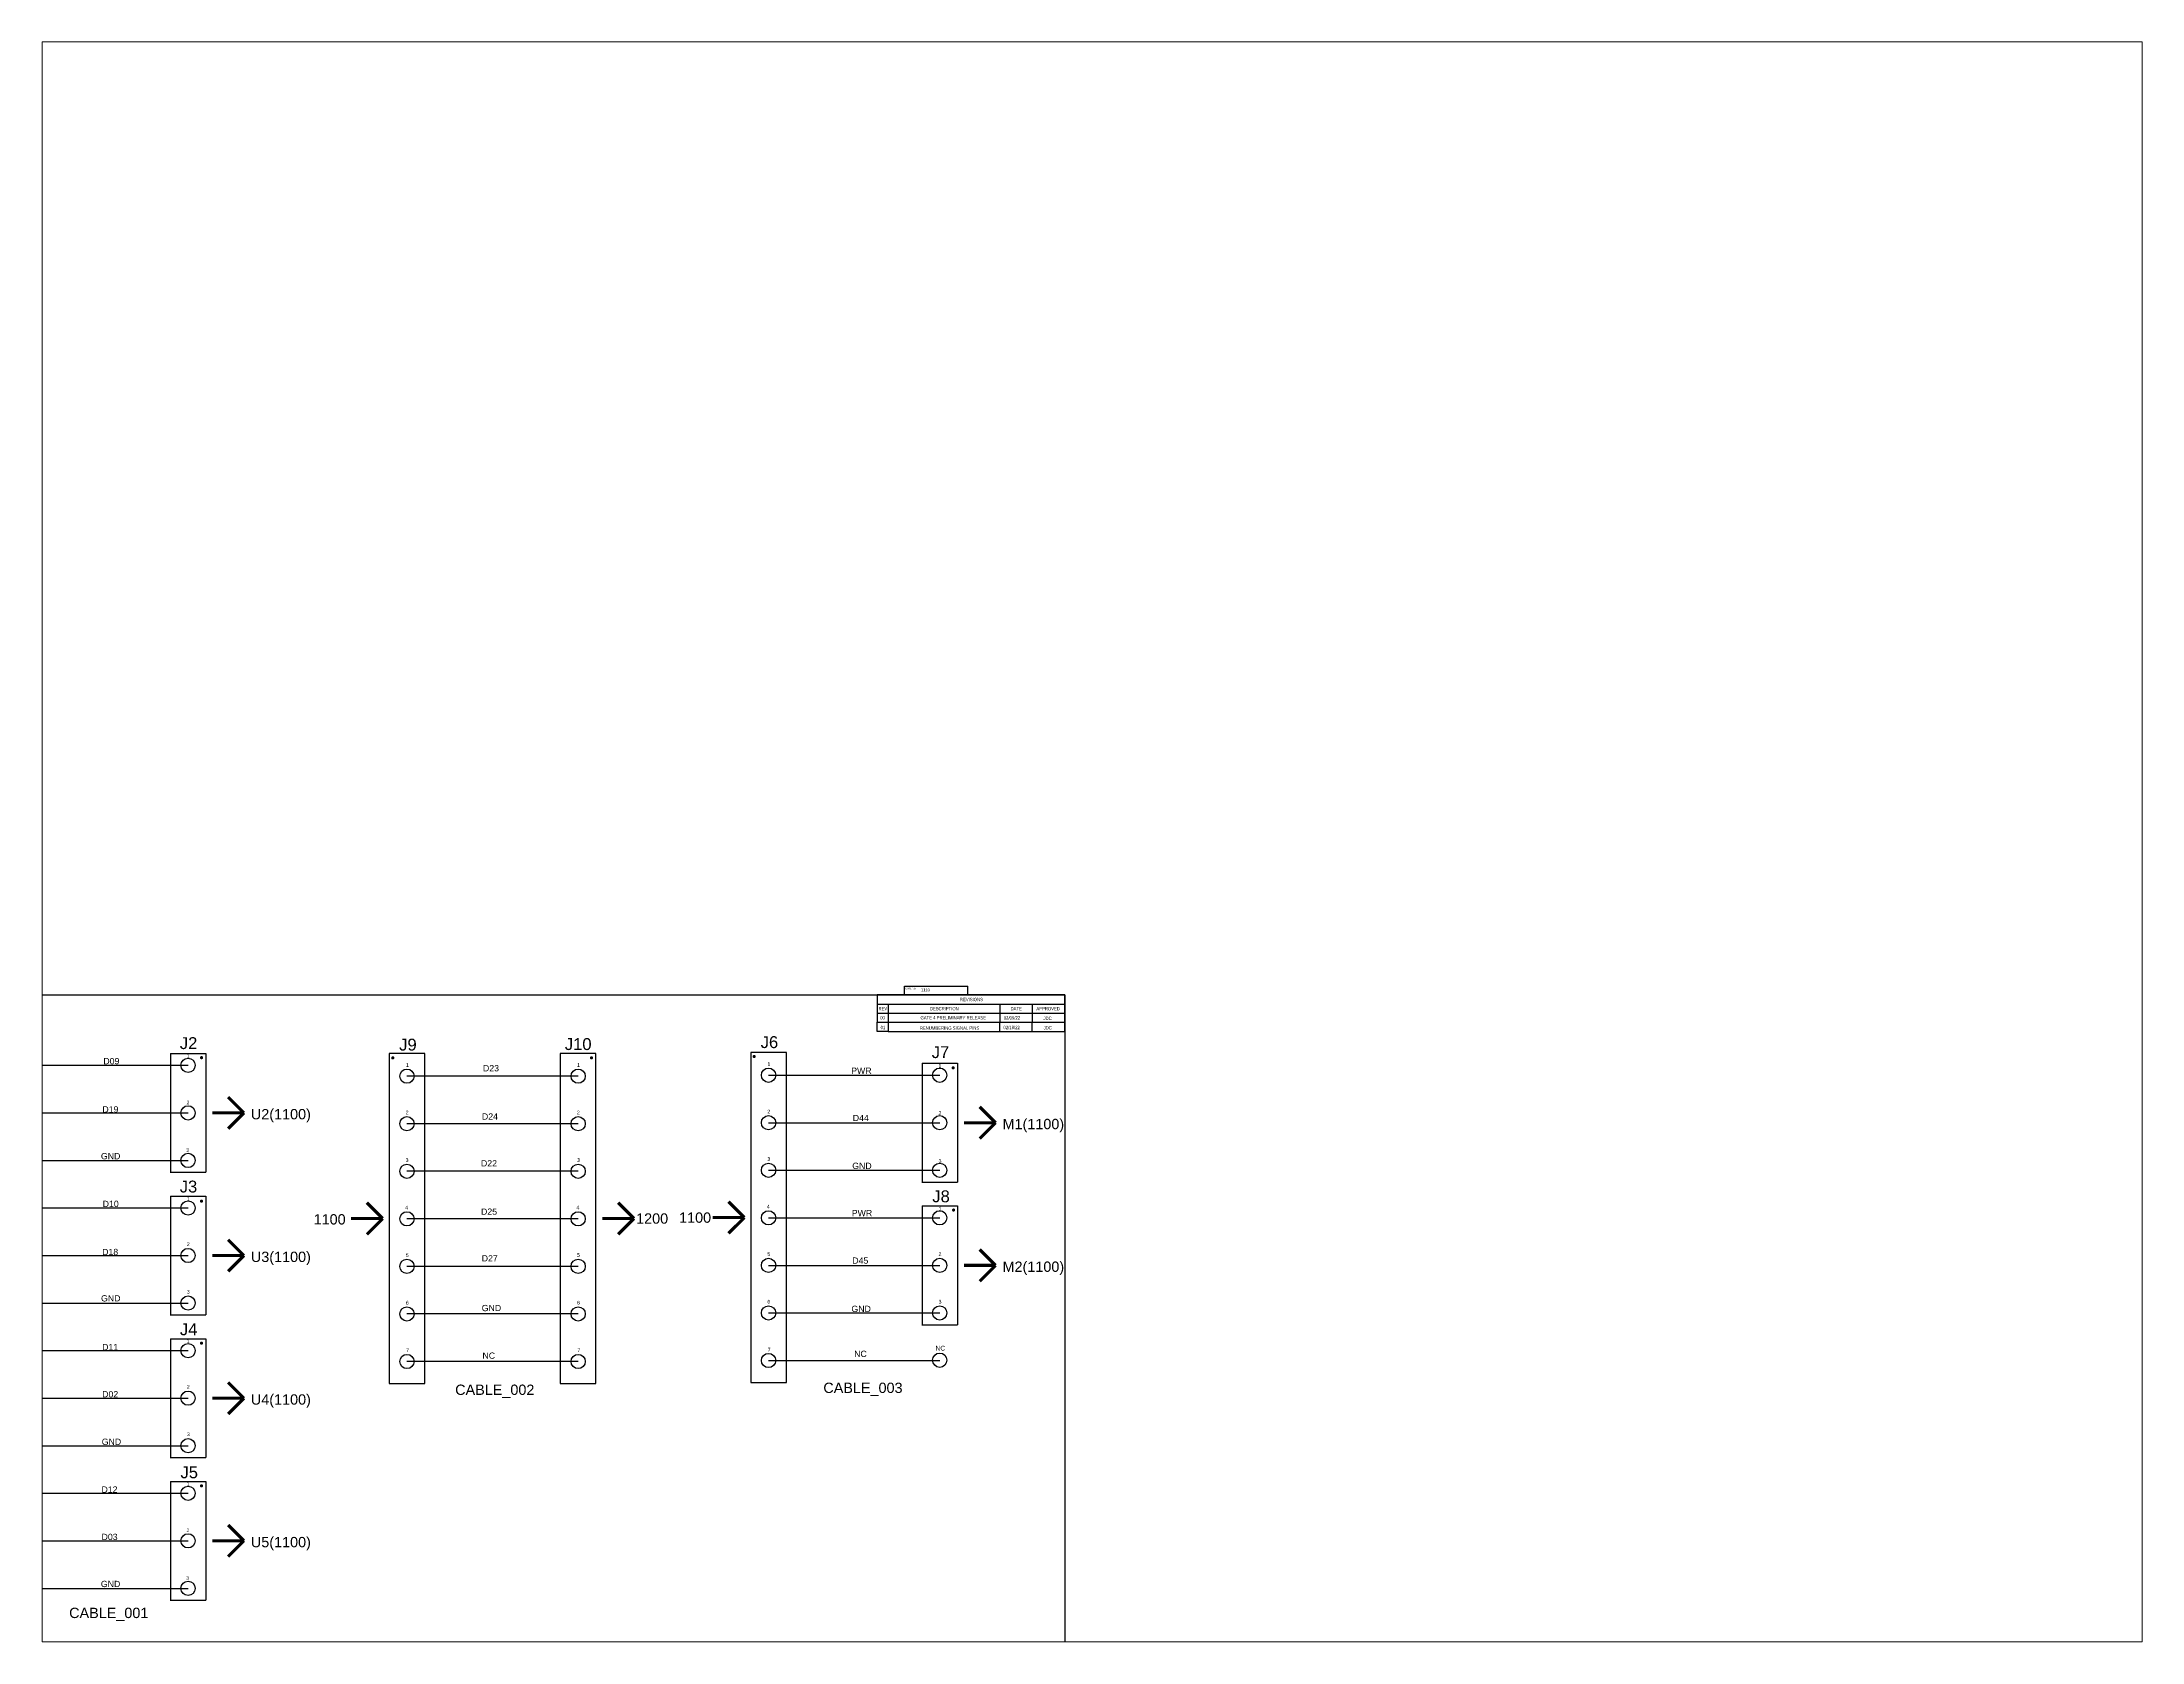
# Paper-space layout 'Layout2' of a CAD drawing. Header units: inches. Extents: x 1.05 to 9.45, y 0.8 to 7.2.
# The model-space entities are those that its viewports show. They can reach past a viewport. Long polylines and large blocks are cut down to what shows.
import ezdxf

# ---------------------------------------------------------------- set-up
doc = ezdxf.new("R2010")
doc.units = ezdxf.units.IN
doc.header["$MEASUREMENT"] = 0
doc.layers.add('dotted', color=255, linetype='Continuous')
doc.layers.add('SLD-0', color=7, linetype='Continuous')
doc.styles.add('SLDTEXTSTYLE0', font='TXT', dxfattribs={"width": 0.75})
doc.styles.get("Standard").update_dxf_attribs({"font": 'arial.ttf'})

# ---------------------------------------------------------------- blocks, each defined once
blk = doc.blocks.new('SW_TABLEANNOTATION_0')
at = {"color": 0, "linetype": 'Continuous', "lineweight": 25}
for p, q in [((0, 0), (0, -0.338)), ((0, 0), (0.4, 0)), ((0, 0), (0, -1.015)), ((6.955, 0), (0, 0)), ((0.4, 0), (4.55, 0)), ((4.55, 0), (5.75, 0)), ((5.75, 0), (6.955, 0)), ((6.955, 0), (6.955, -0.338)), ((6.955, -1.015), (6.955, 0)), ((0, -0.338), (0, -0.677)), ((0, -0.338), (0.4, -0.338)), ((0, -0.677), (0.4, -0.677)), ((0, -0.677), (0, -1.015)), ((0, -0.677), (6.955, -0.677)), ((0.4, -0.338), (0.4, -0.677)), ((0.4, -0.338), (4.55, -0.338)), ((0.4, -0.677), (4.55, -0.677)), ((0.4, -0.677), (0.4, -1.015)), ((4.55, -0.338), (4.55, -0.677)), ((4.55, -0.338), (5.75, -0.338)), ((4.55, -0.677), (5.75, -0.677)), ((4.55, -0.677), (4.55, -1.015)), ((5.75, -0.338), (5.75, -0.677)), ((5.75, -0.338), (6.955, -0.338)), ((5.75, -0.677), (6.955, -0.677)), ((5.75, -0.677), (5.75, -1.015)), ((6.955, -0.338), (6.955, -0.677)), ((6.955, -0.677), (6.955, -1.015)), ((0, -1.015), (0.4, -1.015)), ((0, -1.015), (6.955, -1.015)), ((0.4, -1.015), (4.55, -1.015)), ((0.4, -1.015), (0.4, -1.354)), ((4.55, -1.015), (5.75, -1.015)), ((5.75, -1.015), (6.955, -1.015))]:
    blk.add_line(p, q, dxfattribs=at)
for p, q in [((0, -1.354), (0, -1.015)), ((0.4, -1.354), (0, -1.354)), ((0.4, -1.354), (4.55, -1.354)), ((4.55, -1.354), (4.55, -1.015)), ((4.55, -1.354), (5.75, -1.354)), ((5.75, -1.354), (5.75, -1.015)), ((5.75, -1.354), (6.955, -1.354)), ((6.955, -1.354), (6.955, -1.015))]:
    blk.add_line(p, q)
at = {"color": 0, "linetype": 'Continuous', "lineweight": 18, "char_height": 0.125, "attachment_point": 1, "style": 'SLDTEXTSTYLE0'}
for s, insert in [('REV', (0.046, -0.446)), ('DESCRIPTION', (1.952, -0.446)), ('REVISIONS', (3.069, -0.107)), ('DATE', (4.946, -0.446)), ('APPROVED', (5.904, -0.446)), ('00', (0.108, -0.784)), ('01', (0.125, -1.145))]:
    blk.add_mtext(s, dxfattribs=dict(at, insert=insert))
at = {"color": 0, "linetype": 'Continuous', "lineweight": 18, "char_height": 0.125, "width": 2.42309, "attachment_point": 1, "style": 'SLDTEXTSTYLE0'}
for s, insert in [('RENUMBERING SIGNAL PINS', (1.582, -1.167)), ('GATE 4 PRELIMINARY RELEASE', (1.605, -0.784)), ('02/18/22', (4.682, -1.145)), ('02/09/22', (4.693, -0.788)), ('JDC', (6.167, -0.805)), ('JDC', (6.172, -1.156))]:
    blk.add_mtext(s, dxfattribs=dict(at, insert=insert))

msp = doc.modelspace()

# ---------------------------------------------------------------- linework, layer by layer
for p, q in [((2.5, 32.5), (50.5, 32.5)), ((50.5, 32.5), (50.5, 2.5)), ((7.771, 30.523), (6.291, 30.523)), ((7.771, 30.523), (7.771, 7.261)), ((13.408, 30.073), (14.873, 30.073)), ((13.408, 30.073), (13.408, 25.142)), ((14.873, 30.073), (14.873, 25.142)), ((23.953, 30.073), (22.474, 30.073)), ((22.474, 30.073), (22.474, 16.376)), ((23.953, 16.376), (23.953, 30.073)), ((31.056, 30.073), (29.576, 30.073)), ((29.576, 30.073), (29.576, 16.376)), ((31.056, 16.376), (31.056, 30.073)), ((38.953, 30.114), (37.474, 30.114)), ((37.474, 30.114), (37.474, 16.417)), ((38.953, 16.417), (38.953, 30.114)), ((44.59, 29.664), (46.056, 29.664)), ((44.59, 29.664), (44.59, 24.732)), ((46.056, 29.664), (46.056, 24.732)), ((13.394, 25.142), (14.873, 25.142)), ((44.576, 24.732), (46.056, 24.732)), ((13.408, 24.155), (14.873, 24.155)), ((13.408, 24.155), (13.408, 19.224)), ((14.873, 24.155), (14.873, 19.224)), ((44.59, 23.746), (46.056, 23.746)), ((44.59, 23.746), (44.59, 18.815)), ((46.056, 23.746), (46.056, 18.815)), ((13.394, 19.224), (14.873, 19.224)), ((44.576, 18.815), (46.056, 18.815)), ((13.408, 18.238), (14.873, 18.238)), ((13.408, 18.238), (13.408, 13.307)), ((14.873, 18.238), (14.873, 13.307)), ((22.474, 16.376), (23.953, 16.376)), ((29.576, 16.376), (31.056, 16.376)), ((37.474, 16.417), (38.953, 16.417)), ((13.394, 13.307), (14.873, 13.307)), ((13.408, 12.321), (14.873, 12.321)), ((13.408, 12.321), (13.408, 7.389)), ((14.873, 12.321), (14.873, 7.389)), ((6.291, 7.261), (7.771, 7.261)), ((13.394, 7.389), (14.873, 7.389))]:
    msp.add_line(p, q)
at = {"color": 152, "true_color": 0x2776bb}
for p, q in [((7.031, 29.58), (14.134, 29.58)), ((30.316, 29.13), (23.213, 29.13)), ((38.214, 27.198), (45.316, 27.198)), ((30.316, 25.185), (23.213, 25.185)), ((7.031, 23.662), (14.134, 23.662)), ((30.316, 21.24), (23.213, 21.24)), ((38.214, 21.281), (45.316, 21.281)), ((7.031, 17.745), (14.134, 17.745)), ((7.031, 11.828), (14.134, 11.828))]:
    msp.add_line(p, q, dxfattribs=at)
at = {"color": 1}
for p, q in [((38.214, 29.17), (45.316, 29.17)), ((38.214, 23.253), (45.316, 23.253))]:
    msp.add_line(p, q, dxfattribs=at)
at = {"color": 116, "true_color": 0x136734}
for p, q in [((7.031, 27.607), (14.134, 27.607)), ((30.316, 27.157), (23.213, 27.157)), ((30.316, 23.212), (23.213, 23.212)), ((7.031, 21.69), (14.134, 21.69)), ((7.031, 15.772), (14.134, 15.772)), ((7.031, 9.855), (14.134, 9.855))]:
    msp.add_line(p, q, dxfattribs=at)
at = {"color": 18, "true_color": 0x000000}
for p, q in [((7.031, 25.635), (14.134, 25.635)), ((38.214, 25.226), (45.316, 25.226)), ((7.031, 19.717), (14.134, 19.717)), ((30.316, 19.267), (23.213, 19.267)), ((38.214, 19.308), (45.316, 19.308)), ((7.031, 13.8), (14.134, 13.8)), ((7.031, 7.883), (14.134, 7.883))]:
    msp.add_line(p, q, dxfattribs=at)
at = {"color": 251, "true_color": 0x636466}
msp.add_line((30.316, 17.295), (23.213, 17.295), dxfattribs=at)
at = {"color": 253}
msp.add_line((38.214, 17.336), (45.316, 17.336), dxfattribs=at)
at = {"const_width": 0.0657}
for points in [[(14.659, 29.898, 1), (14.724, 29.898, 1)], [(22.593, 29.888, 1), (22.659, 29.888, 1)], [(30.837, 29.888, 1), (30.902, 29.888, 1)], [(37.584, 29.948, 1), (37.65, 29.948, 1)], [(45.838, 29.478, 1), (45.903, 29.478, 1)], [(14.659, 23.947, 1), (14.724, 23.947, 1)], [(45.858, 23.577, 1), (45.923, 23.577, 1)], [(14.659, 18.052, 1), (14.724, 18.052, 1)], [(14.659, 12.133, 1), (14.724, 12.133, 1)]]:
    msp.add_lwpolyline(points, format="xyb", close=True, dxfattribs=at)
at = {"const_width": 0.131}
for points in [[(16.451, 27.607), (15.794, 28.265)], [(47.634, 27.198), (46.976, 27.856)], [(16.451, 27.607), (15.136, 27.607)], [(16.451, 27.607), (15.794, 26.95)], [(47.634, 27.198), (46.319, 27.198)], [(47.634, 27.198), (46.976, 26.541)], [(22.211, 23.224), (21.553, 23.882)], [(32.633, 23.224), (31.976, 23.882)], [(37.211, 23.265), (36.553, 23.923)], [(22.211, 23.224), (20.896, 23.224)], [(22.211, 23.224), (21.553, 22.567)], [(32.633, 23.224), (31.319, 23.224)], [(32.633, 23.224), (31.976, 22.567)], [(37.211, 23.265), (35.896, 23.265)], [(37.211, 23.265), (36.553, 22.608)], [(16.451, 21.69), (15.794, 22.347)], [(47.634, 21.281), (46.976, 21.938)], [(16.451, 21.69), (15.136, 21.69)], [(16.451, 21.69), (15.794, 21.032)], [(47.634, 21.281), (46.319, 21.281)], [(47.634, 21.281), (46.976, 20.623)], [(16.451, 15.772), (15.136, 15.772)], [(16.451, 15.772), (15.794, 16.43)], [(16.451, 15.772), (15.794, 15.115)], [(16.451, 9.855), (15.794, 10.513)], [(16.451, 9.855), (15.136, 9.855)], [(16.451, 9.855), (15.794, 9.198)]]:
    msp.add_lwpolyline(points, dxfattribs=at)
for centre in [(14.134, 29.58), (23.213, 29.13), (30.316, 29.13), (38.214, 29.17), (45.316, 29.17), (14.134, 27.607), (23.213, 27.157), (30.316, 27.157), (38.214, 27.198), (45.316, 27.198), (14.134, 25.635), (23.213, 25.185), (30.316, 25.185), (38.214, 25.226), (45.316, 25.226), (14.134, 23.662), (38.214, 23.253), (45.316, 23.253), (23.213, 23.212), (30.316, 23.212), (14.134, 21.69), (23.213, 21.24), (30.316, 21.24), (38.214, 21.281), (45.316, 21.281), (14.134, 19.717), (23.213, 19.267), (30.316, 19.267), (38.214, 19.308), (45.316, 19.308), (14.134, 17.745), (23.213, 17.295), (30.316, 17.295), (38.214, 17.336), (14.134, 15.772), (14.134, 13.8), (14.134, 11.828), (14.134, 9.855), (14.134, 7.883)]:
    msp.add_circle(centre, 0.296)
at = {"color": 253}
msp.add_circle((45.316, 17.347), 0.296, dxfattribs=at)
at = {"layer": 'dotted'}
msp.add_line((45.316, 29.17), (45.316, 29.17), dxfattribs=at)
at = {"layer": 'SLD-0', "color": 7, "linetype": 'Continuous', "lineweight": 25}
for p, q in [((43.853, 32.5), (43.853, 32.858)), ((43.853, 32.858), (46.481, 32.858)), ((46.481, 32.5), (46.481, 32.858))]:
    msp.add_line(p, q, dxfattribs=at)

# ---------------------------------------------------------------- block references
at = {"color": 7, "linetype": 'Continuous', "lineweight": 18, "xscale": 1.118033988749895, "yscale": 1.118033988749895, "zscale": 1.118033988749895}
msp.add_blockref('SW_TABLEANNOTATION_0', (42.724, 32.5), dxfattribs=at)

# ---------------------------------------------------------------- texts
for s, p in [('U2(1100)', (16.74, 27.34)), ('M1(1100)', (47.922, 26.931)), ('1100', (19.343, 22.978)), ('1200', (32.721, 23.011)), ('1100', (34.504, 23.05)), ('U3(1100)', (16.74, 21.422)), ('M2(1100)', (47.922, 21.013)), ('U4(1100)', (16.74, 15.505)), ('CABLE_002', (25.215, 15.908)), ('CABLE_003', (40.488, 15.988)), ('U5(1100)', (16.74, 9.588)), ('CABLE_001', (9.201, 6.651))]:
    msp.add_text(s, height=0.4274).set_placement(p)
at = {"attachment_point": 1}
for s, width, gutter_width, heights, insert, char_height in [('1110', 1.61993, 0.534, [0], (44.535, 32.769), 0.1195), ('J2', 0.23842, 0.986, [0.202], (13.791, 30.748), 0.4931), ('J9', 0.49311, 0.986, [0.202], (22.891, 30.684), 0.4931), ('J10', 0.49311, 0.986, [0.202], (29.762, 30.708), 0.4931), ('J6', 0.23842, 0.986, [0.202], (37.887, 30.789), 0.4931), ('D09', 1.21865, 0.986, [0], (10.62, 29.884), 0.2599), ('1', 0.10375, 0.986, [0.125], (14.08, 30.044), 0.148), ('1', 0.10375, 0.986, [0], (23.168, 29.672), 0.156), ('1', 0.10375, 0.986, [0], (30.271, 29.672), 0.156), ('1', 0.10375, 0.986, [0], (38.17, 29.708), 0.156), ('J7', 0.23842, 0.986, [0.202], (44.983, 30.374), 0.4931), ('1', 0.10375, 0.986, [0.125], (45.264, 29.643), 0.156), ('\\pxt1;D23', 1.21865, 0.986, [0], (26.367, 29.591), 0.2599), ('PWR', 1.21865, 0.986, [0], (41.643, 29.486), 0.2599), ('D19', 1.21865, 0.986, [0], (10.58, 27.882), 0.2599), ('2', 0.10375, 0.986, [0], (14.072, 28.116), 0.148), ('2', 0.10375, 0.986, [0], (23.159, 27.702), 0.156), ('\\pxt1;D24', 1.21865, 0.986, [0], (26.325, 27.587), 0.2599), ('2', 0.10375, 0.986, [0], (30.264, 27.7), 0.156), ('2', 0.10375, 0.986, [0], (38.164, 27.738), 0.156), ('\\pxt1;D44', 1.21865, 0.986, [0], (41.709, 27.526), 0.2599), ('2', 0.10375, 0.986, [0], (45.265, 27.679), 0.156), ('3', 0.10375, 0.986, [0], (14.059, 26.139), 0.148), ('\\pxt1;GND', 1.09933, 0.986, [0.252], (10.519, 25.943), 0.2599), ('3', 0.10375, 0.986, [0], (23.159, 25.728), 0.156), ('\\pxt1;D22', 1.21865, 0.986, [0], (26.284, 25.645), 0.2599), ('3', 0.10375, 0.986, [0], (30.268, 25.729), 0.156), ('3', 0.10375, 0.986, [0], (38.165, 25.77), 0.156), ('\\pxt1;GND', 1.21865, 0.986, [0], (41.686, 25.54), 0.2599), ('3', 0.10375, 0.986, [0], (45.268, 25.695), 0.156), ('J3', 0.23842, 0.986, [0.202], (13.788, 24.798), 0.4931), ('J8', 0.23842, 0.986, [0.202], (45.007, 24.393), 0.4931), ('D10', 1.21865, 0.986, [0], (10.591, 23.963), 0.2599), ('1', 0.10375, 0.986, [0.125], (14.088, 24.127), 0.148), ('4', 0.10375, 0.986, [0], (23.138, 23.753), 0.156), ('\\pxt1;D25', 1.21865, 0.986, [0], (26.286, 23.64), 0.2599), ('4', 0.10375, 0.986, [0], (30.244, 23.755), 0.156), ('4', 0.10375, 0.986, [0], (38.141, 23.795), 0.156), ('\\pxt1;PWR', 1.21865, 0.986, [0], (41.668, 23.582), 0.2599), ('1', 0.10375, 0.986, [0.125], (45.271, 23.714), 0.156), ('D18', 1.21865, 0.986, [0], (10.569, 21.967), 0.2599), ('2', 0.10375, 0.986, [0], (14.084, 22.233), 0.148), ('5', 0.10375, 0.986, [0], (23.165, 21.782), 0.156), ('5', 0.10375, 0.986, [0], (30.264, 21.79), 0.156), ('5', 0.10375, 0.986, [0], (38.167, 21.823), 0.156), ('2', 0.10375, 0.986, [0], (45.267, 21.824), 0.156), ('\\pxt1;D27', 1.21865, 0.986, [0], (26.315, 21.704), 0.2599), ('D45', 1.21865, 0.986, [0], (41.688, 21.61), 0.2599), ('\\pxt1;GND', 1.09933, 0.986, [0.252], (10.523, 20.044), 0.2599), ('3', 0.10375, 0.986, [0], (14.087, 20.261), 0.148), ('6', 0.10375, 0.986, [0], (23.166, 19.811), 0.156), ('\\pxt1;GND', 1.21865, 0.986, [0], (26.316, 19.642), 0.2599), ('6', 0.10375, 0.986, [0], (30.266, 19.811), 0.156), ('6', 0.10375, 0.986, [0], (38.166, 19.852), 0.156), ('\\pxt1;GND', 1.21865, 0.986, [0], (41.653, 19.608), 0.2599), ('3', 0.10375, 0.986, [0], (45.268, 19.852), 0.156), ('J4', 0.23842, 0.986, [0.202], (13.794, 18.876), 0.4931), ('D11', 1.21865, 0.986, [0], (10.569, 18.022), 0.2599), ('1', 0.10375, 0.986, [0.125], (14.08, 18.209), 0.148), ('7', 0.14793, 0.986, [0], (23.182, 17.837), 0.156), ('\\pxt1;NC', 1.21865, 0.986, [0], (26.346, 17.667), 0.2599), ('7', 0.10375, 0.986, [0], (30.285, 17.838), 0.156), ('7', 0.10375, 0.986, [0], (38.179, 17.863), 0.156), ('NC', 1.21865, 0.986, [0], (41.766, 17.742), 0.2599), ('NC', 1.21865, 0.986, [0], (45.142, 17.945), 0.1972), ('D02', 1.21865, 0.986, [0], (10.57, 16.065), 0.2599), ('2', 0.10375, 0.986, [0], (14.084, 16.315), 0.148), ('\\pxt1;GND', 1.09933, 0.986, [0.252], (10.553, 14.093), 0.2599), ('3', 0.10375, 0.986, [0], (14.089, 14.347), 0.148), ('J5', 0.23842, 0.986, [0.202], (13.819, 12.944), 0.4931), ('1', 0.10375, 0.986, [0.125], (14.08, 12.292), 0.148), ('D12', 1.21865, 0.986, [0], (10.542, 12.111), 0.2599), ('D03', 1.21865, 0.986, [0], (10.546, 10.148), 0.2599), ('2', 0.10375, 0.986, [0], (14.072, 10.364), 0.148), ('\\pxt1;GND', 1.09933, 0.986, [0.252], (10.516, 8.195), 0.2599), ('3', 0.10375, 0.986, [0], (14.059, 8.387), 0.148)]:
    msp.add_mtext_dynamic_manual_height_columns(s, width=width, gutter_width=gutter_width, heights=heights, dxfattribs=dict(at, insert=insert, char_height=char_height))
at = {"layer": 'SLD-0', "insert": (44.123, 32.807), "char_height": 0.0746, "attachment_point": 2, "style": 'SLDTEXTSTYLE0'}
msp.add_mtext('DWG. NO.', dxfattribs=at)

psp = doc.layouts.new('Layout2')

# ---------------------------------------------------------------- viewports
at = {"layer": '0'}
psp.add_viewport(center=(5.25, 4), size=(8.4, 6.4), view_center_point=(51.6327, 38.8446), view_height=66.374077, dxfattribs=at)

doc.saveas('drawing.dxf')
